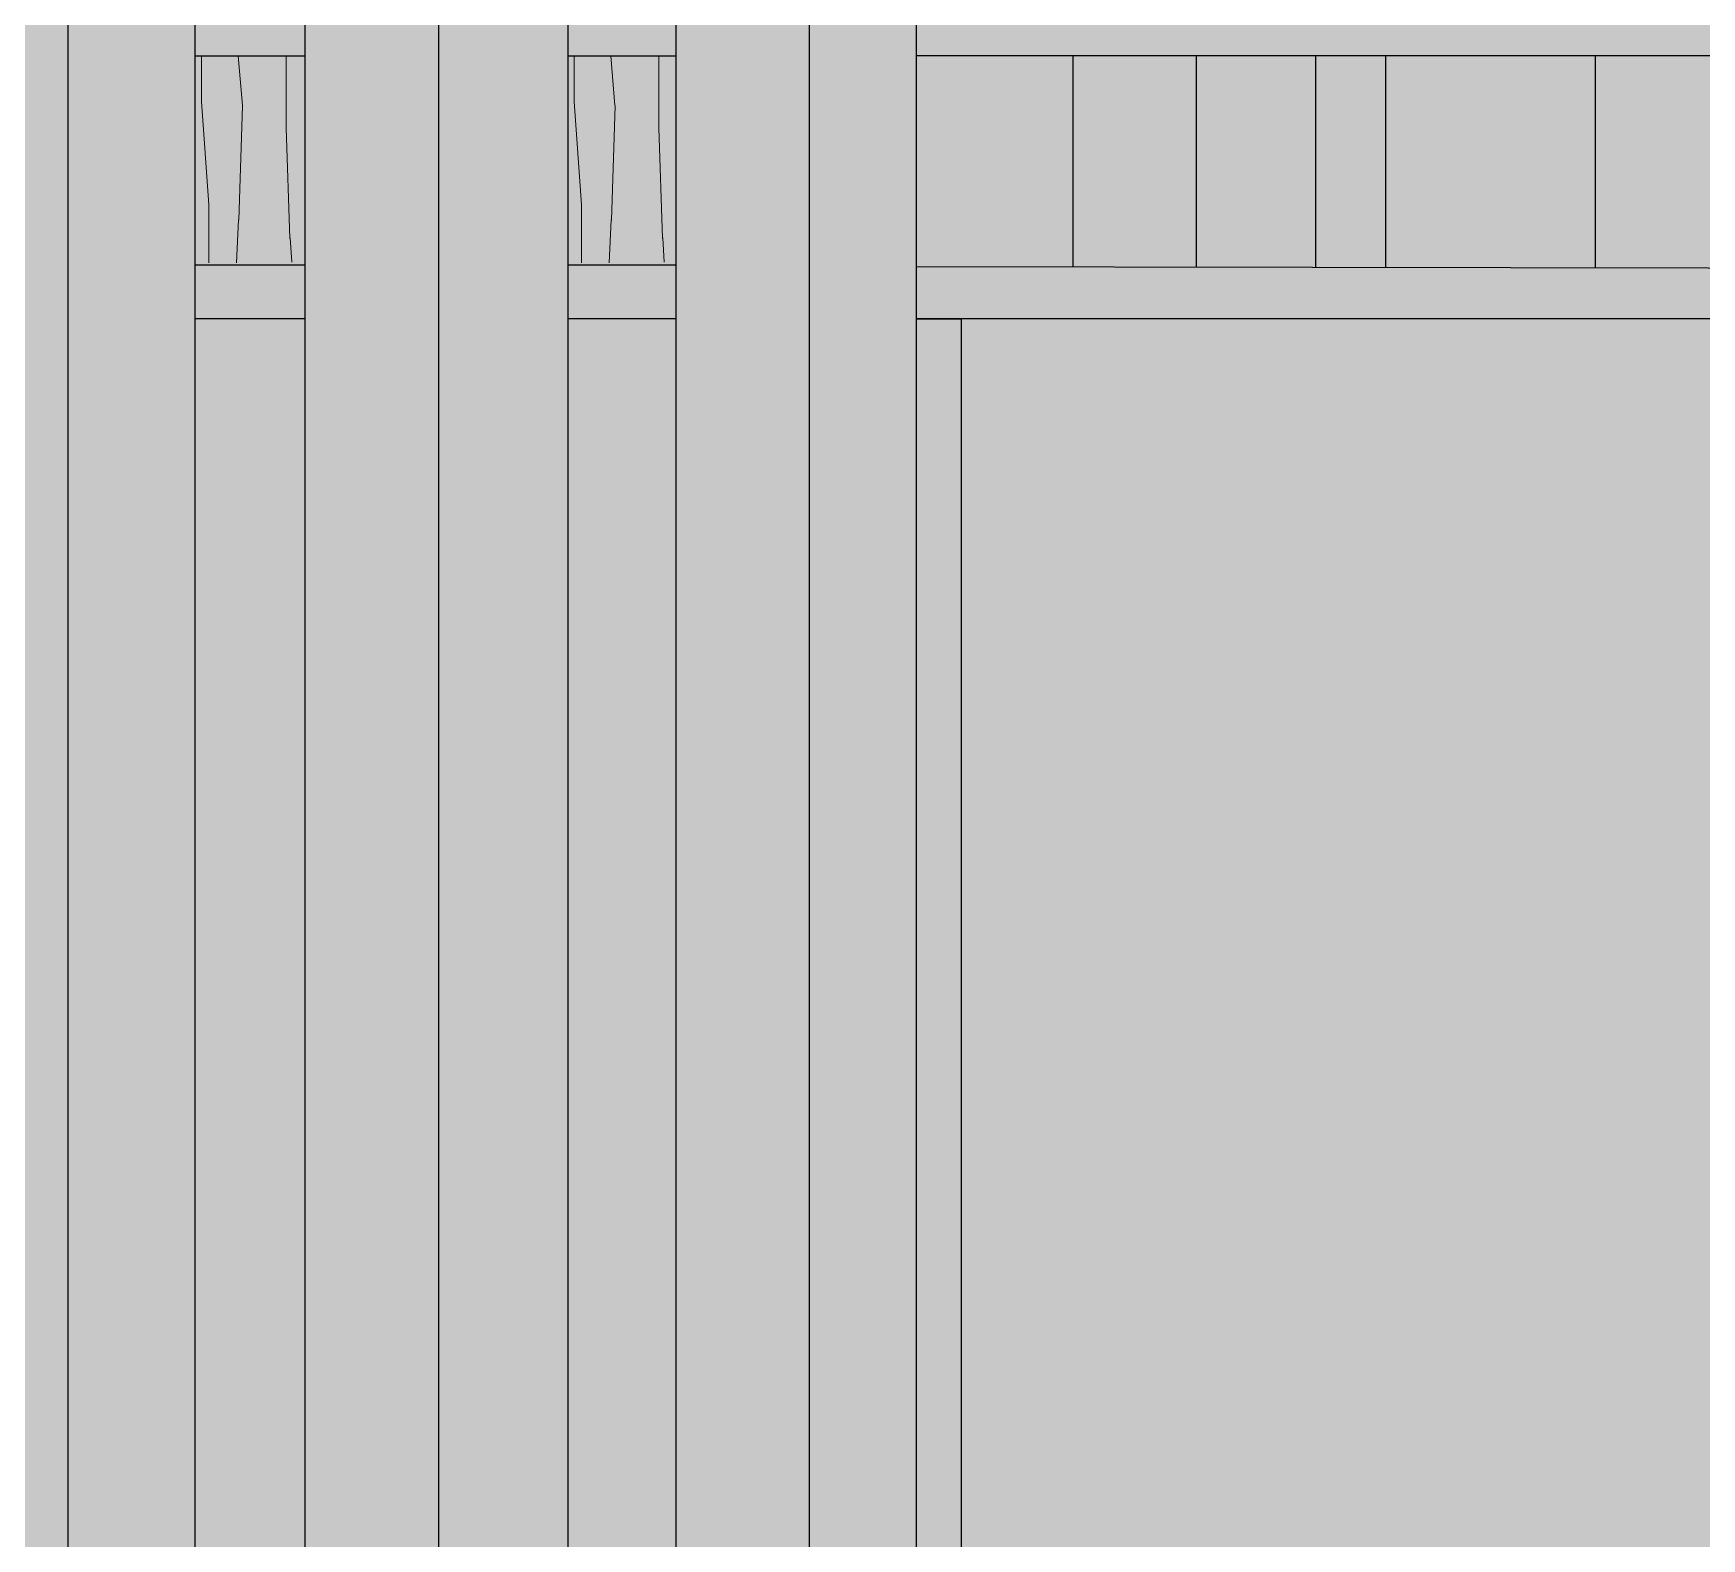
# Model space of a CAD drawing. Header units: metres. Extents: x 2773 to 296211, y -82189 to 61223.
# Drawn here: x 37252 to 39487, y 36316 to 38332 of the extents above; entities that cross this region are included whole.
import ezdxf

# ---------------------------------------------------------------- set-up
doc = ezdxf.new("R2010")
doc.units = ezdxf.units.M
doc.header["$LTSCALE"] = 0.5
for name, color, linetype in [('KON_025', 1, 'Continuous'), ('KON_050', 5, 'Continuous'), ('KON_MASS', 1, 'Continuous'), ('KON_SCHRAFF', 1, 'Continuous')]:
    doc.layers.add(name, color=color, linetype=linetype)

msp = doc.modelspace()

# ---------------------------------------------------------------- hatches: boundary and pattern name
at = {"layer": 'KON_025', "true_color": 0xc7c8ca, "transparency": 33554687}
h = msp.add_hatch(color=9, dxfattribs=at)
h.dxf.hatch_style = 1
h.paths.add_polyline_path([(37114.43, 34635.82), (37298.67, 34635.82), (37298.67, 42768.5), (37114.43, 42794.64)])
h.paths.add_polyline_path([(37795.41, 42698.05), (37616.54, 42723.42), (37616.54, 34635.82), (37795.41, 34635.82)])
h.paths.add_polyline_path([(38292.15, 42627.59), (38113.28, 42652.96), (38113.28, 34635.82), (38292.15, 34635.82)])
at = {"layer": 'KON_025', "true_color": 0x939598, "transparency": 33554687}
h = msp.add_hatch(color=252, dxfattribs=at)
h.dxf.hatch_style = 1
h.paths.add_polyline_path([(37468.9, 42744.36), (37298.67, 42768.5), (37298.67, 34635.82), (37468.9, 34635.82)])
h.paths.add_polyline_path([(37968.61, 42673.48), (37795.41, 42698.05), (37795.41, 34635.82), (37968.61, 34635.82)])
h.paths.add_polyline_path([(38292.15, 34635.82), (38435.35, 34635.82), (38435.35, 42607.28), (38292.15, 42627.59)])
at = {"layer": 'KON_025', "true_color": 0x636466, "transparency": 33554582}
h = msp.add_hatch(color=251, dxfattribs=at)
h.dxf.hatch_style = 1
h.paths.add_polyline_path([(44210.06, 37949.8), (43001.71, 37949.8), (43001.41, 37771.49), (43925.32, 37771.49), (43925.32, 34696.4), (44204.53, 34695.93)])
h.paths.add_polyline_path([(42941.71, 37949.8), (41941.71, 37949.8), (41941.41, 37771.49), (42941.41, 37771.49)])
h.paths.add_polyline_path([(41881.71, 37949.8), (40198.11, 37949.8), (40198.11, 37771.49), (41881.41, 37771.49)])
h.paths.add_polyline_path([(40138.11, 37949.8), (38495.35, 37949.8), (38495.35, 37771.49), (40137.8, 37771.49)])
h.paths.add_polyline_path([(38113.28, 37949.8), (37968.61, 37949.8), (37968.61, 37771.49), (38113.28, 37771.49)])
h.paths.add_polyline_path([(37616.54, 37949.8), (37468.9, 37949.8), (37468.9, 37771.49), (37616.54, 37771.49)])
h.paths.add_polyline_path([(37054.52, 37949.8), (36093.81, 37949.8), (36093.81, 37771.49), (37054.57, 37771.49)])
at = {"layer": 'KON_SCHRAFF', "true_color": 0x636466}
h = msp.add_hatch(color=251, dxfattribs=at)
h.dxf.hatch_style = 1
h.paths.add_polyline_path([(46848.23, 41353.99), (46788.23, 41362.5), (46788.23, 38362.29), (46848.23, 38362.29)])
h.paths.add_polyline_path([(46848.23, 38362.29), (46788.23, 38362.29), (46662.79, 38362.29), (46662.79, 38302.29), (46848.23, 38302.29)])
h.paths.add_polyline_path([(46310.71, 38362.29), (38435.35, 38362.29), (38435.35, 38302.29), (45813.98, 38302.29), (46166.05, 38302.29), (46310.71, 38302.29)])
h.paths.add_polyline_path([(43666.81, 41805.24), (43606.81, 41813.75), (43606.81, 38362.29), (43666.81, 38362.29)])
h.paths.add_polyline_path([(46310.71, 41490.23), (38435.35, 42607.28), (38435.35, 42547.28), (46310.71, 41430.23)])
h.paths.add_polyline_path([(46848.23, 41413.99), (46662.79, 41440.29), (46662.79, 41380.29), (46832.74, 41356.19), (46848.23, 41353.99)])
h.paths.add_polyline_path([(40840.03, 42206.2), (40774.95, 42215.43), (40774.95, 38362.29), (40840.03, 38362.29)])
h.paths.add_polyline_path([(38495.35, 42538.76), (38435.35, 42547.28), (38435.35, 38362.29), (38495.35, 38362.29)])
h.paths.add_polyline_path([(37616.54, 42723.42), (37468.9, 42744.36), (37468.9, 42684.36), (37616.54, 42663.42)])
h.paths.add_polyline_path([(38113.28, 42652.96), (37968.61, 42673.48), (37968.61, 42613.48), (38113.28, 42592.96)])
h.paths.add_polyline_path([(37114.43, 42734.64), (37054.52, 42743.13), (37054.52, 38362.29), (37114.43, 38362.29)])
h.paths.add_polyline_path([(37114.43, 42794.64), (36033.83, 42947.91), (36033.83, 42887.91), (37114.43, 42734.64)])
h.paths.add_polyline_path([(36093.81, 42879.4), (36033.83, 42887.91), (36033.83, 38362.29), (36093.81, 38362.29)])
h.paths.add_polyline_path([(37114.43, 38362.29), (36093.81, 38362.29), (36033.83, 38362.29), (36033.83, 38302.29), (37114.43, 38302.29)])
h.paths.add_polyline_path([(37616.54, 38362.29), (37468.9, 38362.29), (37468.9, 38302.29), (37616.54, 38302.29)])
h.paths.add_polyline_path([(38113.28, 38362.29), (37968.61, 38362.29), (37968.61, 38302.29), (38113.28, 38302.29)])
at = {"layer": 'KON_SCHRAFF', "true_color": 0x826e59, "transparency": 33554526}
h = msp.add_hatch(color=47, dxfattribs=at)
h.dxf.hatch_style = 1
h.paths.add_polyline_path([(36033.83, 38302.29), (36270.87, 38302.29), (36270.87, 38024.04), (36033.83, 38024.51)])
h.paths.add_polyline_path([(39345.23, 38302.29), (39742.12, 38302.29), (39742.12, 38017.1), (39345.23, 38017.89)])
h.paths.add_polyline_path([(40454.95, 38015.68), (40328.16, 38015.93), (40328.16, 38302.29), (40454.95, 38302.29)])
h.paths.add_polyline_path([(40940.03, 38302.29), (41105.39, 38302.29), (41105.39, 38014.38), (40940.03, 38014.71)])
h.paths.add_polyline_path([(41358.96, 38013.87), (41265.25, 38014.06), (41265.25, 38302.29), (41358.96, 38302.29)])
h.paths.add_polyline_path([(42136.19, 38012.32), (42036.98, 38012.52), (42036.98, 38302.29), (42136.19, 38302.29)])
h.paths.add_polyline_path([(43173.12, 38302.29), (43398.23, 38302.29), (43398.23, 38009.92), (43173.12, 38010.25)])
at = {"layer": 'KON_SCHRAFF', "true_color": 0xb5a392, "transparency": 33554623}
h = msp.add_hatch(color=253, dxfattribs=at)
h.dxf.hatch_style = 1
h.paths.add_polyline_path([(36270.87, 38302.29), (36436.23, 38302.29), (36436.23, 38023.71), (36270.87, 38024.04)])
h.paths.add_polyline_path([(36689.79, 38023.2), (36596.09, 38023.39), (36596.09, 38302.29), (36689.79, 38302.29)])
h.paths.add_polyline_path([(39345.23, 38017.89), (39064.1, 38018.46), (39064.1, 38302.29), (39345.23, 38302.29)])
h.paths.add_polyline_path([(40328.16, 38015.93), (40030.82, 38016.52), (40030.82, 38302.29), (40328.16, 38302.29)])
h.paths.add_polyline_path([(40940.03, 38014.71), (40703, 38015.18), (40703, 38302.29), (40940.03, 38302.29)])
h.paths.add_polyline_path([(41105.39, 38014.38), (41105.39, 38302.29), (41265.25, 38302.29), (41265.25, 38014.06)])
h.paths.add_polyline_path([(42561.25, 38011.47), (42263.9, 38012.06), (42263.9, 38302.29), (42561.25, 38302.29)])
h.paths.add_polyline_path([(38435.35, 38302.29), (38435.35, 38019.71), (38645.17, 38019.29), (38645.17, 38302.29)])
at = {"layer": 'KON_SCHRAFF', "true_color": 0x826e59, "transparency": 33554572}
h = msp.add_hatch(color=47, dxfattribs=at)
h.dxf.hatch_style = 1
h.paths.add_polyline_path([(38810.54, 38302.29), (38970.4, 38302.29), (38970.4, 38018.64), (38810.54, 38018.96)])
h.paths.add_polyline_path([(39742.12, 38302.29), (39841.33, 38302.29), (39841.33, 38016.9), (39742.12, 38017.1)])
h.paths.add_polyline_path([(42136.19, 38302.29), (42263.9, 38302.29), (42263.9, 38012.06), (42136.19, 38012.32)])
h.paths.add_polyline_path([(41640.09, 38013.31), (41358.96, 38013.87), (41358.96, 38302.29), (41640.09, 38302.29)])
h.paths.add_polyline_path([(45813.98, 38302.29), (45813.97, 38004.97), (45813.98, 38004.97)])
h.paths.add_polyline_path([(37114.43, 38022.35), (37114.43, 38302.29), (36970.93, 38302.29), (36970.93, 38022.64)])
at = {"layer": 'KON_SCHRAFF', "lineweight": 5, "true_color": 0xa48f7a, "transparency": 33554488}
h = msp.add_hatch(dxfattribs=at)
h.set_pattern_fill('WOOD5', color=252, scale=493.893949, angle=270, pattern_type=2)
h.set_pattern_definition([(259.6952, (93042.61, -30334.58), (-493.891418, -2963.364166), [55.2188, -5466.683]), (270, (93032.73, -30388.9), (493.894, -493.894), [54.3283, -439.5656]), (288.4349, (93032.73, -30443.24), (493.89316, -987.7881), [46.8547, -1514.9747]), (82.875, (93047.55, -30487.687), (-493.8931, -3457.257827), [39.8192, -3942.0812]), (84.8056, (93052.486, -30448.175), (-493.89159, -4938.939816), [54.5526, -5400.6844]), (104.0362, (93057.42, -30393.85), (-493.89299, 1481.68212), [61.0912, -1975.2854]), (279.4623, (93042.61, -30374.09), (493.89303, -2469.470125), [30.0426, -2974.1973]), (263.6598, (93047.547, -30403.725), (493.89473, 3951.151293), [44.724, -4427.6758]), (95.7106, (93042.61, -30448.175), (-493.894598, 4445.045252), [49.6358, -4913.937]), (78.6901, (93037.67, -30398.79), (-493.89278, -1975.57617), [25.1837, -2493.191]), (264.8056, (93037.67, -30290.13), (493.89159, 4938.939816), [54.5526, -5400.6844]), (258.6901, (93032.73, -30344.46), (493.89278, 1975.57617), [50.3673, -2468.0073]), (270, (93022.85, -30393.85), (493.894, -493.894), [59.2673, -434.6267]), (290.556, (93022.85, -30453.114), (987.78592, -2469.470654), [42.1983, -4177.6336]), (273.8141, (93037.67, -30492.626), (493.896973, -6914.514954), [74.2486, -7350.6054]), (264.8056, (93042.61, -30566.71), (493.89159, 4938.939816), [54.5526, -5400.6844]), (270, (93037.67, -30621.04), (493.894, -493.894), [54.3283, -439.5656]), (275.1944, (93037.67, -30181.473), (493.89159, -4938.939816), [54.5526, -5400.6844]), (264.8056, (93042.61, -30235.8), (493.89159, 4938.939816), [54.5526, -5400.6844]), (270, (93047.55, -30181.47), (493.894, -493.894), [29.6336, -464.2603]), (275.1944, (93047.547, -30211.106), (493.89159, -4938.939816), [54.5526, -5400.6844]), (270, (93052.5, -30265.43), (493.894, -493.894), [49.3894, -444.5046]), (280.3048, (93052.486, -30314.824), (-493.891418, 2963.364166), [55.2188, -5466.683]), (275.1944, (93062.364, -30369.152), (493.89159, -4938.939816), [54.5526, -5400.6844]), (264.8056, (93067.303, -30423.48), (493.89159, 4938.939816), [54.5526, -5400.6844]), (264.8056, (93062.364, -30477.81), (493.89159, 4938.939816), [54.5526, -5400.6844]), (261.8699, (93057.425, -30532.14), (493.89363, 2963.36358), [69.847, -3422.5102]), (270, (93047.55, -30601.3), (493.894, -493.894), [74.084, -419.8099]), (257.4712, (92751.21, -30581.527), (-493.893752, -2469.4699), [45.5346, -4507.9424]), (264.2894, (92741.333, -30625.977), (493.894598, 4445.045252), [49.6358, -4913.937]), (278.1301, (92751.21, -30581.53), (493.89363, -2963.36358), [34.9237, -3457.434]), (279.4623, (92756.15, -30616.1), (493.89303, -2469.470125), [60.0847, -2944.1547]), (270, (92766.03, -30181.47), (493.894, -493.894), [59.2673, -434.6267]), (260.5377, (92766.03, -30240.74), (493.89303, 2469.470125), [30.0426, -2974.1973]), (111.8014, (92761.09, -30270.37), (493.8939, -1481.68198), [26.5972, -2633.1032]), (102.9946, (92751.21, -30245.68), (987.7867, -4445.045916), [65.8938, -6523.4733]), (262.875, (92751.21, -30635.855), (493.8931, 3457.257827), [39.8192, -3942.0812]), (277.125, (92751.21, -30635.855), (493.8931, -3457.257827), [39.8192, -3942.0812]), (270, (92756.15, -30181.47), (493.894, -493.894), [39.5115, -454.3824]), (104.0362, (92756.15, -30220.98), (-493.89299, 1481.68212), [40.7275, -1995.6496]), (266.6335, (92770.967, -30290.13), (493.899363, 7902.302841), [84.1072, -8326.604]), (267.7094, (92766.028, -30374.091), (493.891851, 11853.4548283), [123.5723, -12233.6504]), (273.1798, (92761.089, -30497.565), (493.889524, -8396.197373), [89.0382, -8814.7619]), (279.4623, (92766.03, -30586.466), (493.89303, -2469.470125), [90.1272, -2914.1126]), (280.3048, (92721.577, -30181.473), (-493.891418, 2963.364166), [55.2188, -5466.683]), (285.9454, (92731.455, -30235.8), (-493.893894, 1975.575857), [71.912, -3523.6903]), (270, (92751.2, -30304.95), (493.894, -493.894), [64.2062, -429.6877]), (261.8699, (92751.21, -30369.15), (493.89363, 2963.36358), [69.847, -3422.5102]), (273.5763, (92741.333, -30438.297), (493.889364, -7408.409551), [79.177, -7838.545]), (261.2538, (92746.27, -30517.32), (-493.896021, -3457.257312), [64.9614, -6431.199]), (255.9638, (92736.39, -30581.53), (493.89299, 1481.68212), [61.0912, -1975.2854]), (270, (92721.6, -30640.8), (493.894, -493.894), [34.5726, -459.3214]), (84.8056, (92770.967, -30290.13), (-493.89159, -4938.939816), [109.1046, -5346.1323]), (265.2364, (92800.6, -30181.473), (493.889767, 5432.833901), [118.9455, -5828.3254]), (270, (92790.7, -30300), (493.894, -493.894), [113.5956, -380.2983]), (274.0856, (92790.722, -30413.603), (493.892038, -6420.621404), [138.6425, -6793.489]), (270, (92800.6, -30551.9), (493.894, -493.894), [123.4735, -370.4205]), (277.125, (92696.88, -30181.47), (493.8931, -3457.257827), [119.4571, -3862.4433]), (276.3402, (92711.7, -30300.007), (493.89473, -3951.151293), [89.4481, -4382.9517]), (267.5104, (92721.577, -30388.908), (493.902772, 10865.6666105), [113.7028, -11256.5899]), (263.4802, (92716.638, -30502.504), (1481.681611, 12841.2425583), [173.988, -17224.824]), (273.0128, (93017.913, -30181.473), (493.895976, -8890.091079), [93.9697, -9303.0037]), (261.8699, (93022.85, -30275.31), (493.89363, 2963.36358), [104.7707, -3387.587]), (267.6141, (93008.036, -30379.03), (493.885439, 11359.5610747), [118.6373, -11745.1023]), (280.6197, (93003.097, -30497.565), (-987.791889, 5432.832646), [80.4, -7959.6107]), (270, (93017.9, -30576.6), (493.894, -493.894), [98.7788, -395.1152]), (266.8202, (93077.18, -30181.473), (493.889524, 8396.197373), [89.0382, -8814.762]), (276.009, (93072.242, -30270.373), (-493.8936114, 4938.939362), [94.3584, -9341.472]), (276.7098, (93082.12, -30364.213), (-493.8909265, 4445.046029), [84.5408, -8369.5614]), (264.2894, (93092, -30448.175), (493.894598, 4445.045252), [99.2717, -4864.3012]), (257.9052, (93082.12, -30546.954), (987.791223, 4445.044846), [70.7147, -7000.7704]), (279.4623, (93067.3, -30616.1), (493.89303, -2469.470125), [60.0847, -2944.1547]), (273.8141, (92983.34, -30181.473), (493.896973, -6914.514954), [74.2486, -7350.6054]), (257.1957, (92988.28, -30255.557), (1481.6854943, 6420.6202674), [111.4274, -11031.3278]), (270, (92963.6, -30364.2), (493.894, -493.894), [123.4735, -370.4205]), (275.4403, (92963.585, -30487.687), (-493.8906746, 5432.833588), [104.187, -10314.5173]), (276.7098, (92973.463, -30591.405), (-493.8909265, 4445.0460295), [84.5408, -8369.5614]), (270, (93111.75, -30181.47), (493.894, -493.894), [83.962, -409.932]), (278.1301, (93111.75, -30265.435), (493.89363, -2963.36358), [139.6944, -3352.6632]), (267.6141, (93131.51, -30403.725), (493.885439, 11359.5610747), [118.6373, -11745.1023]), (264.4725, (93126.57, -30522.26), (-987.7806761, -10371.773768), [153.8223, -15228.4173]), (276.8428, (92662.31, -30181.473), (-987.791847, 8396.1968115), [124.3595, -12311.5725]), (270, (92677.13, -30304.95), (493.894, -493.894), [138.2903, -355.6036]), (266.3478, (92677.127, -30443.236), (987.7816239, 15310.7128695), [232.6023, -23027.6527]), (270, (92835.17, -30181.47), (493.894, -493.894), [118.5345, -375.3594]), (274.7636, (92835.173, -30300.007), (493.889767, -5432.833901), [118.9455, -5828.3254]), (268.1524, (92845.05, -30418.542), (493.891153, 14816.818685), [153.1866, -15165.4898]), (267.2737, (92840.112, -30571.649), (493.891982, 9877.879116), [103.8353, -10279.6903]), (264.8056, (92914.196, -30181.473), (493.89159, 4938.939816), [109.1046, -5346.1323]), (270, (92904.3, -30290.13), (493.894, -493.894), [158.046, -335.848]), (271.9092, (92904.318, -30448.175), (493.905921, -14322.9240288), [148.2507, -14676.797]), (273.5763, (92909.257, -30596.343), (493.889364, -7408.409551), [79.1771, -7838.545])])
h.paths.add_polyline_path([(37616.54, 38302.29), (37468.9, 38302.29), (37466.39, 38024.51), (37616.54, 38025.82)])
at = {"layer": 'KON_SCHRAFF', "true_color": 0xa48f7a, "transparency": 33554618}
h = msp.add_hatch(color=252, dxfattribs=at)
h.dxf.hatch_style = 1
h.paths.add_polyline_path([(38810.54, 38018.96), (38645.17, 38019.29), (38645.17, 38302.29), (38810.54, 38302.29)])
h.paths.add_polyline_path([(38970.4, 38302.29), (39064.1, 38302.29), (39064.1, 38018.46), (38970.4, 38018.64)])
h.paths.add_polyline_path([(39841.33, 38302.29), (40030.82, 38302.29), (40030.82, 38016.52), (39841.33, 38016.9)])
h.paths.add_polyline_path([(40703, 38015.18), (40454.95, 38015.68), (40454.95, 38302.29), (40703, 38302.29)])
h.paths.add_polyline_path([(42036.98, 38302.29), (42036.98, 38012.52), (41640.09, 38013.31), (41640.09, 38302.29)])
h.paths.add_polyline_path([(42688.03, 38011.22), (42561.25, 38011.47), (42561.25, 38302.29), (42688.03, 38302.29)])
h.paths.add_polyline_path([(43173.12, 38010.25), (42936.08, 38010.72), (42936.08, 38302.29), (43173.12, 38302.29)])
h.paths.add_polyline_path([(37468.9, 38021.64), (37468.9, 38302.29), (37467.03, 38302.29), (37467.03, 38021.65)])
h = msp.add_hatch(color=252, dxfattribs=at)
h.dxf.hatch_style = 1
h.paths.add_polyline_path([(37468.9, 38022.35), (37616.54, 38022.35), (37616.54, 38302.29), (37468.9, 38302.29)])
h.paths.add_polyline_path([(38113.28, 38302.29), (37968.61, 38302.29), (37968.61, 38022.35), (38113.28, 38022.35)])
h.paths.add_polyline_path([(43498.34, 34635.82), (43398.23, 34635.82), (43398.23, 34634.01), (43398.23, 34336.47), (43498.34, 34336.47)])
at = {"layer": 'KON_SCHRAFF', "lineweight": 5, "true_color": 0xa48f7a, "transparency": 33554488}
h = msp.add_hatch(dxfattribs=at)
h.set_pattern_fill('WOOD5', color=252, scale=493.893949, angle=270, pattern_type=2)
h.set_pattern_definition([(259.6952, (93541.765, -30334.58), (-493.891418, -2963.364166), [55.2188, -5466.683]), (270, (93531.9, -30388.9), (493.894, -493.894), [54.3283, -439.5656]), (288.4349, (93531.89, -30443.24), (493.89316, -987.7881), [46.8547, -1514.9747]), (82.875, (93546.704, -30487.687), (-493.8931, -3457.257827), [39.8192, -3942.0812]), (84.8056, (93551.643, -30448.175), (-493.89159, -4938.939816), [54.5526, -5400.6844]), (104.0362, (93556.58, -30393.85), (-493.89299, 1481.68212), [61.0912, -1975.2854]), (279.4623, (93541.765, -30374.09), (493.89303, -2469.470125), [30.0426, -2974.1973]), (263.6598, (93546.704, -30403.725), (493.89473, 3951.151293), [44.724, -4427.6758]), (95.7106, (93541.765, -30448.175), (-493.894598, 4445.045252), [49.6358, -4913.937]), (78.6901, (93536.83, -30398.79), (-493.89278, -1975.57617), [25.1837, -2493.191]), (264.8056, (93536.826, -30290.13), (493.89159, 4938.939816), [54.5526, -5400.6844]), (258.6901, (93531.89, -30344.46), (493.89278, 1975.57617), [50.3673, -2468.0073]), (270, (93522, -30393.85), (493.894, -493.894), [59.2673, -434.6267]), (290.556, (93522.01, -30453.114), (987.78592, -2469.470654), [42.1983, -4177.6336]), (273.8141, (93536.826, -30492.626), (493.896973, -6914.514954), [74.2486, -7350.6054]), (264.8056, (93541.765, -30566.71), (493.89159, 4938.939816), [54.5526, -5400.6844]), (270, (93536.83, -30621.04), (493.894, -493.894), [54.3283, -439.5656]), (275.1944, (93536.826, -30181.473), (493.89159, -4938.939816), [54.5526, -5400.6844]), (264.8056, (93541.765, -30235.8), (493.89159, 4938.939816), [54.5526, -5400.6844]), (270, (93546.7, -30181.47), (493.894, -493.894), [29.6336, -464.2603]), (275.1944, (93546.704, -30211.106), (493.89159, -4938.939816), [54.5526, -5400.6844]), (270, (93551.64, -30265.43), (493.894, -493.894), [49.3894, -444.5046]), (280.3048, (93551.643, -30314.824), (-493.891418, 2963.364166), [55.2188, -5466.683]), (275.1944, (93561.52, -30369.152), (493.89159, -4938.939816), [54.5526, -5400.6844]), (264.8056, (93566.46, -30423.48), (493.89159, 4938.939816), [54.5526, -5400.6844]), (264.8056, (93561.52, -30477.81), (493.89159, 4938.939816), [54.5526, -5400.6844]), (261.8699, (93556.58, -30532.14), (493.89363, 2963.36358), [69.847, -3422.5102]), (270, (93546.7, -30601.3), (493.894, -493.894), [74.084, -419.8099]), (257.4712, (93250.37, -30581.527), (-493.893752, -2469.4699), [45.5346, -4507.9424]), (264.2894, (93240.49, -30625.977), (493.894598, 4445.045252), [49.6358, -4913.937]), (278.1301, (93250.37, -30581.53), (493.89363, -2963.36358), [34.9237, -3457.434]), (279.4623, (93255.31, -30616.1), (493.89303, -2469.470125), [60.0847, -2944.1547]), (270, (93265.2, -30181.47), (493.894, -493.894), [59.2673, -434.6267]), (260.5377, (93265.184, -30240.74), (493.89303, 2469.470125), [30.0426, -2974.1973]), (111.8014, (93260.245, -30270.37), (493.8939, -1481.68198), [26.5972, -2633.1032]), (102.9946, (93250.367, -30245.68), (987.7867, -4445.045916), [65.8938, -6523.4733]), (262.875, (93250.37, -30635.855), (493.8931, 3457.257827), [39.8192, -3942.0812]), (277.125, (93250.37, -30635.855), (493.8931, -3457.257827), [39.8192, -3942.0812]), (270, (93255.3, -30181.47), (493.894, -493.894), [39.5115, -454.3824]), (104.0362, (93255.31, -30220.98), (-493.89299, 1481.68212), [40.7275, -1995.6496]), (266.6335, (93270.123, -30290.13), (493.899363, 7902.302841), [84.1072, -8326.604]), (267.7094, (93265.184, -30374.091), (493.891851, 11853.4548283), [123.5723, -12233.6504]), (273.1798, (93260.245, -30497.565), (493.889524, -8396.197373), [89.0382, -8814.7619]), (279.4623, (93265.184, -30586.466), (493.89303, -2469.470125), [90.1272, -2914.1126]), (280.3048, (93220.734, -30181.473), (-493.891418, 2963.364166), [55.2188, -5466.683]), (285.9454, (93230.61, -30235.8), (-493.893894, 1975.575857), [71.912, -3523.6903]), (270, (93250.37, -30304.95), (493.894, -493.894), [64.2062, -429.6877]), (261.8699, (93250.37, -30369.15), (493.89363, 2963.36358), [69.847, -3422.5102]), (273.5763, (93240.49, -30438.297), (493.889364, -7408.409551), [79.177, -7838.545]), (261.2538, (93245.43, -30517.32), (-493.896021, -3457.257312), [64.9614, -6431.199]), (255.9638, (93235.55, -30581.53), (493.89299, 1481.68212), [61.0912, -1975.2854]), (270, (93220.73, -30640.8), (493.894, -493.894), [34.5726, -459.3214]), (84.8056, (93270.123, -30290.13), (-493.89159, -4938.939816), [109.1046, -5346.1323]), (265.2364, (93299.757, -30181.473), (493.889767, 5432.833901), [118.9455, -5828.3254]), (270, (93289.9, -30300), (493.894, -493.894), [113.5956, -380.2983]), (274.0856, (93289.88, -30413.603), (493.892038, -6420.621404), [138.6425, -6793.489]), (270, (93299.76, -30551.9), (493.894, -493.894), [123.4735, -370.4205]), (277.125, (93196.04, -30181.47), (493.8931, -3457.257827), [119.4571, -3862.4433]), (276.3402, (93210.856, -30300.007), (493.89473, -3951.151293), [89.4481, -4382.9517]), (267.5104, (93220.734, -30388.908), (493.902772, 10865.6666105), [113.7028, -11256.5899]), (263.4802, (93215.795, -30502.504), (1481.681611, 12841.2425583), [173.988, -17224.824]), (273.0128, (93517.07, -30181.473), (493.895976, -8890.091079), [93.9697, -9303.0037]), (261.8699, (93522.01, -30275.31), (493.89363, 2963.36358), [104.7707, -3387.587]), (267.6141, (93507.192, -30379.03), (493.885439, 11359.5610747), [118.6373, -11745.1023]), (280.6197, (93502.253, -30497.565), (-987.791889, 5432.832646), [80.4, -7959.6107]), (270, (93517.07, -30576.6), (493.894, -493.894), [98.7788, -395.1152]), (266.8202, (93576.337, -30181.473), (493.889524, 8396.197373), [89.0382, -8814.762]), (276.009, (93571.398, -30270.373), (-493.8936114, 4938.939362), [94.3584, -9341.472]), (276.7098, (93581.276, -30364.213), (-493.8909265, 4445.046029), [84.5408, -8369.5614]), (264.2894, (93591.154, -30448.175), (493.894598, 4445.045252), [99.2717, -4864.3012]), (257.9052, (93581.276, -30546.954), (987.791223, 4445.044846), [70.7147, -7000.7704]), (279.4623, (93566.46, -30616.1), (493.89303, -2469.470125), [60.0847, -2944.1547]), (273.8141, (93482.498, -30181.473), (493.896973, -6914.514954), [74.2486, -7350.6054]), (257.1957, (93487.436, -30255.557), (1481.6854943, 6420.6202674), [111.4274, -11031.3278]), (270, (93462.74, -30364.2), (493.894, -493.894), [123.4735, -370.4205]), (275.4403, (93462.742, -30487.687), (-493.8906746, 5432.833588), [104.187, -10314.5173]), (276.7098, (93472.62, -30591.405), (-493.8909265, 4445.0460295), [84.5408, -8369.5614]), (270, (93610.9, -30181.47), (493.894, -493.894), [83.962, -409.932]), (278.1301, (93610.91, -30265.435), (493.89363, -2963.36358), [139.6944, -3352.6632]), (267.6141, (93630.666, -30403.725), (493.885439, 11359.5610747), [118.6373, -11745.1023]), (264.4725, (93625.727, -30522.26), (-987.7806761, -10371.773768), [153.8223, -15228.4173]), (276.8428, (93161.466, -30181.473), (-987.791847, 8396.1968115), [124.3595, -12311.5725]), (270, (93176.3, -30304.95), (493.894, -493.894), [138.2903, -355.6036]), (266.3478, (93176.283, -30443.236), (987.7816239, 15310.7128695), [232.6023, -23027.6527]), (270, (93334.33, -30181.47), (493.894, -493.894), [118.5345, -375.3594]), (274.7636, (93334.33, -30300.007), (493.889767, -5432.833901), [118.9455, -5828.3254]), (268.1524, (93344.207, -30418.542), (493.891153, 14816.818685), [153.1866, -15165.4898]), (267.2737, (93339.268, -30571.649), (493.891982, 9877.879116), [103.8353, -10279.6903]), (264.8056, (93413.352, -30181.473), (493.89159, 4938.939816), [109.1046, -5346.1323]), (270, (93403.47, -30290.13), (493.894, -493.894), [158.046, -335.848]), (271.9092, (93403.474, -30448.175), (493.905921, -14322.9240288), [148.2507, -14676.797]), (273.5763, (93408.413, -30596.343), (493.889364, -7408.409551), [79.1771, -7838.545])])
h.paths.add_polyline_path([(38113.28, 38302.29), (37968.05, 38302.29), (37965.54, 38024.51), (38113.28, 38025.82)])
h = msp.add_hatch(dxfattribs=at)
h.set_pattern_fill('WOOD5', color=252, scale=493.893949, angle=270, pattern_type=2)
h.set_pattern_definition([(259.6952, (94009.063, -30334.58), (-493.891418, -2963.364166), [55.2188, -5466.683]), (270, (93999.2, -30388.9), (493.894, -493.894), [54.3283, -439.5656]), (288.4349, (93999.19, -30443.24), (493.89316, -987.7881), [46.8547, -1514.9747]), (82.875, (94014, -30487.687), (-493.8931, -3457.257827), [39.8192, -3942.0812]), (84.8056, (94018.94, -30448.175), (-493.89159, -4938.939816), [54.5526, -5400.6844]), (104.0362, (94023.88, -30393.85), (-493.89299, 1481.68212), [61.0912, -1975.2854]), (279.4623, (94009.06, -30374.09), (493.89303, -2469.470125), [30.0426, -2974.1973]), (263.6598, (94014, -30403.725), (493.89473, 3951.151293), [44.724, -4427.6758]), (95.7106, (94009.063, -30448.175), (-493.894598, 4445.045252), [49.6358, -4913.937]), (78.6901, (94004.12, -30398.79), (-493.89278, -1975.57617), [25.1837, -2493.191]), (264.8056, (94004.124, -30290.13), (493.89159, 4938.939816), [54.5526, -5400.6844]), (258.6901, (93999.185, -30344.46), (493.89278, 1975.57617), [50.3673, -2468.0073]), (270, (93989.3, -30393.85), (493.894, -493.894), [59.2673, -434.6267]), (290.556, (93989.31, -30453.114), (987.78592, -2469.470654), [42.1983, -4177.6336]), (273.8141, (94004.124, -30492.626), (493.896973, -6914.514954), [74.2486, -7350.6054]), (264.8056, (94009.063, -30566.71), (493.89159, 4938.939816), [54.5526, -5400.6844]), (270, (94004.1, -30621.04), (493.894, -493.894), [54.3283, -439.5656]), (275.1944, (94004.124, -30181.473), (493.89159, -4938.939816), [54.5526, -5400.6844]), (264.8056, (94009.063, -30235.8), (493.89159, 4938.939816), [54.5526, -5400.6844]), (270, (94014, -30181.47), (493.894, -493.894), [29.6336, -464.2603]), (275.1944, (94014, -30211.106), (493.89159, -4938.939816), [54.5526, -5400.6844]), (270, (94018.94, -30265.43), (493.894, -493.894), [49.3894, -444.5046]), (280.3048, (94018.94, -30314.824), (-493.891418, 2963.364166), [55.2188, -5466.683]), (275.1944, (94028.82, -30369.152), (493.89159, -4938.939816), [54.5526, -5400.6844]), (264.8056, (94033.758, -30423.48), (493.89159, 4938.939816), [54.5526, -5400.6844]), (264.8056, (94028.82, -30477.81), (493.89159, 4938.939816), [54.5526, -5400.6844]), (261.8699, (94023.88, -30532.14), (493.89363, 2963.36358), [69.847, -3422.5102]), (270, (94014, -30601.3), (493.894, -493.894), [74.084, -419.8099]), (257.4712, (93717.666, -30581.527), (-493.893752, -2469.4699), [45.5346, -4507.9424]), (264.2894, (93707.79, -30625.977), (493.894598, 4445.045252), [49.6358, -4913.937]), (278.1301, (93717.666, -30581.53), (493.89363, -2963.36358), [34.9237, -3457.434]), (279.4623, (93722.604, -30616.1), (493.89303, -2469.470125), [60.0847, -2944.1547]), (270, (93732.5, -30181.47), (493.894, -493.894), [59.2673, -434.6267]), (260.5377, (93732.48, -30240.74), (493.89303, 2469.470125), [30.0426, -2974.1973]), (111.8014, (93727.54, -30270.37), (493.8939, -1481.68198), [26.5972, -2633.1032]), (102.9946, (93717.666, -30245.68), (987.7867, -4445.045916), [65.8938, -6523.4733]), (262.875, (93717.666, -30635.855), (493.8931, 3457.257827), [39.8192, -3942.0812]), (277.125, (93717.666, -30635.855), (493.8931, -3457.257827), [39.8192, -3942.0812]), (270, (93722.6, -30181.47), (493.894, -493.894), [39.5115, -454.3824]), (104.0362, (93722.6, -30220.98), (-493.89299, 1481.68212), [40.7275, -1995.6496]), (266.6335, (93737.42, -30290.13), (493.899363, 7902.302841), [84.1072, -8326.604]), (267.7094, (93732.482, -30374.091), (493.891851, 11853.4548283), [123.5723, -12233.6504]), (273.1798, (93727.543, -30497.565), (493.889524, -8396.197373), [89.0382, -8814.7619]), (279.4623, (93732.48, -30586.466), (493.89303, -2469.470125), [90.1272, -2914.1126]), (280.3048, (93688.03, -30181.473), (-493.891418, 2963.364166), [55.2188, -5466.683]), (285.9454, (93697.91, -30235.8), (-493.893894, 1975.575857), [71.912, -3523.6903]), (270, (93717.67, -30304.95), (493.894, -493.894), [64.2062, -429.6877]), (261.8699, (93717.666, -30369.15), (493.89363, 2963.36358), [69.847, -3422.5102]), (273.5763, (93707.788, -30438.297), (493.889364, -7408.409551), [79.177, -7838.545]), (261.2538, (93712.727, -30517.32), (-493.896021, -3457.257312), [64.9614, -6431.199]), (255.9638, (93702.85, -30581.53), (493.89299, 1481.68212), [61.0912, -1975.2854]), (270, (93688.03, -30640.8), (493.894, -493.894), [34.5726, -459.3214]), (84.8056, (93737.42, -30290.13), (-493.89159, -4938.939816), [109.1046, -5346.1323]), (265.2364, (93767.055, -30181.473), (493.889767, 5432.833901), [118.9455, -5828.3254]), (270, (93757.2, -30300), (493.894, -493.894), [113.5956, -380.2983]), (274.0856, (93757.177, -30413.603), (493.892038, -6420.621404), [138.6425, -6793.489]), (270, (93767.05, -30551.9), (493.894, -493.894), [123.4735, -370.4205]), (277.125, (93663.34, -30181.47), (493.8931, -3457.257827), [119.4571, -3862.4433]), (276.3402, (93678.154, -30300.007), (493.89473, -3951.151293), [89.4481, -4382.9517]), (267.5104, (93688.032, -30388.908), (493.902772, 10865.6666105), [113.7028, -11256.5899]), (263.4802, (93683.093, -30502.504), (1481.681611, 12841.2425583), [173.988, -17224.824]), (273.0128, (93984.368, -30181.473), (493.895976, -8890.091079), [93.9697, -9303.0037]), (261.8699, (93989.31, -30275.31), (493.89363, 2963.36358), [104.7707, -3387.587]), (267.6141, (93974.49, -30379.03), (493.885439, 11359.5610747), [118.6373, -11745.1023]), (280.6197, (93969.55, -30497.565), (-987.791889, 5432.832646), [80.4, -7959.6107]), (270, (93984.37, -30576.6), (493.894, -493.894), [98.7788, -395.1152]), (266.8202, (94043.636, -30181.473), (493.889524, 8396.197373), [89.0382, -8814.762]), (276.009, (94038.697, -30270.373), (-493.8936114, 4938.939362), [94.3584, -9341.472]), (276.7098, (94048.574, -30364.213), (-493.8909265, 4445.046029), [84.5408, -8369.5614]), (264.2894, (94058.45, -30448.175), (493.894598, 4445.045252), [99.2717, -4864.3012]), (257.9052, (94048.574, -30546.954), (987.791223, 4445.044846), [70.7147, -7000.7704]), (279.4623, (94033.76, -30616.1), (493.89303, -2469.470125), [60.0847, -2944.1547]), (273.8141, (93949.796, -30181.473), (493.896973, -6914.514954), [74.2486, -7350.6054]), (257.1957, (93954.735, -30255.557), (1481.6854943, 6420.6202674), [111.4274, -11031.3278]), (270, (93930.04, -30364.2), (493.894, -493.894), [123.4735, -370.4205]), (275.4403, (93930.04, -30487.687), (-493.8906746, 5432.833588), [104.187, -10314.5173]), (276.7098, (93939.918, -30591.405), (-493.8909265, 4445.0460295), [84.5408, -8369.5614]), (270, (94078.2, -30181.47), (493.894, -493.894), [83.962, -409.932]), (278.1301, (94078.21, -30265.435), (493.89363, -2963.36358), [139.6944, -3352.6632]), (267.6141, (94097.964, -30403.725), (493.885439, 11359.5610747), [118.6373, -11745.1023]), (264.4725, (94093.025, -30522.26), (-987.7806761, -10371.773768), [153.8223, -15228.4173]), (276.8428, (93628.765, -30181.473), (-987.791847, 8396.1968115), [124.3595, -12311.5725]), (270, (93643.6, -30304.95), (493.894, -493.894), [138.2903, -355.6036]), (266.3478, (93643.581, -30443.236), (987.7816239, 15310.7128695), [232.6023, -23027.6527]), (270, (93801.63, -30181.47), (493.894, -493.894), [118.5345, -375.3594]), (274.7636, (93801.628, -30300.007), (493.889767, -5432.833901), [118.9455, -5828.3254]), (268.1524, (93811.505, -30418.542), (493.891153, 14816.818685), [153.1866, -15165.4898]), (267.2737, (93806.566, -30571.649), (493.891982, 9877.879116), [103.8353, -10279.6903]), (264.8056, (93880.65, -30181.473), (493.89159, 4938.939816), [109.1046, -5346.1323]), (270, (93870.77, -30290.13), (493.894, -493.894), [158.046, -335.848]), (271.9092, (93870.773, -30448.175), (493.905921, -14322.9240288), [148.2507, -14676.797]), (273.5763, (93875.712, -30596.343), (493.889364, -7408.409551), [79.1771, -7838.545])])
h.paths.add_polyline_path([(46310.71, 38302.29), (38435.35, 38302.29), (38432.84, 38024.51), (46310.71, 38025.82)])
at = {"layer": 'KON_SCHRAFF', "true_color": 0x636466}
h = msp.add_hatch(color=251, dxfattribs=at)
h.dxf.hatch_style = 1
h.paths.add_polyline_path([(44270.06, 38009.8), (38435.35, 38019.71), (38435.35, 37949.8), (38495.35, 37949.8), (44270.06, 37949.8)])
h.paths.add_polyline_path([(40198.11, 37949.8), (40138.11, 37949.8), (40132.58, 34699.89), (40198.11, 34699.89)])
h.paths.add_polyline_path([(41941.71, 37949.8), (41881.71, 37949.8), (41879.75, 36795.92), (41939.75, 36795.82)])
h.paths.add_polyline_path([(43001.71, 37949.8), (42941.71, 37949.8), (42939.75, 36795.81), (42999.75, 36795.71)])
h.paths.add_polyline_path([(44270.06, 37949.8), (44210.06, 37949.8), (44204.53, 34695.93), (44270.06, 34695.82)])
h.paths.add_polyline_path([(44270.06, 34695.82), (44204.53, 34695.93), (42996.19, 34697.98), (42996.08, 34635.82), (44270.06, 34635.82)])
h.paths.add_polyline_path([(41876.19, 34699.89), (40198.11, 34699.89), (40198.11, 34695.82), (40132.58, 34695.93), (40132.58, 34699.89), (38435.35, 34699.89), (38435.35, 34635.82), (41876.08, 34635.82)])
h.paths.add_polyline_path([(38495.35, 37949.8), (38435.35, 37949.8), (38435.35, 34699.89), (38495.35, 34699.89)])
h.paths.add_polyline_path([(38113.28, 34703.13), (37968.61, 34703.13), (37968.61, 34635.82), (38113.28, 34635.82)])
h.paths.add_polyline_path([(37616.54, 34699.89), (37468.9, 34699.89), (37468.9, 34635.82), (37616.54, 34635.82)])
h.paths.add_polyline_path([(37114.43, 34699.89), (37055.39, 34699.89), (36033.83, 34699.89), (36033.83, 34635.82), (37114.43, 34635.82)])
h.paths.add_polyline_path([(37114.43, 37949.8), (37054.52, 37949.8), (37055.39, 34699.89), (37114.43, 34699.89)])
h.paths.add_polyline_path([(36093.81, 37949.8), (36033.83, 37949.8), (36033.83, 34699.89), (36093.81, 34699.89)])
h.paths.add_polyline_path([(37114.43, 38022.35), (36033.83, 38024.51), (36033.83, 37949.8), (36093.81, 37951.39), (36093.81, 37949.8), (37114.43, 37949.8)])
h.paths.add_polyline_path([(37616.54, 38022.35), (37468.9, 38022.35), (37468.9, 37949.8), (37616.54, 37949.8)])
h.paths.add_polyline_path([(38113.28, 38022.35), (37968.61, 38022.35), (37968.61, 37949.8), (38113.28, 37949.8)])
h.paths.add_polyline_path([(46310.71, 38003.98), (46166.05, 38004.27), (45981.77, 38004.27), (45981.77, 37942.9), (46041.77, 37942.9), (46310.71, 37942.9)])
h.paths.add_polyline_path([(46041.77, 37942.9), (45981.77, 37942.9), (45981.77, 34695.81), (46041.77, 34695.81)])
h.paths.add_polyline_path([(46848.23, 38002.9), (46662.79, 38003.27), (46662.79, 37942.9), (46848.23, 37942.9)])
h.paths.add_polyline_path([(46848.23, 37942.9), (46788.23, 37942.9), (46788.23, 34695.81), (46848.23, 34695.81), (46848.23, 34695.82)])
h.paths.add_polyline_path([(46310.71, 34695.81), (45981.85, 34695.81), (45981.77, 34635.81), (46310.71, 34635.35)])
at = {"layer": 'KON_SCHRAFF'}
h = msp.add_hatch(color=256, dxfattribs=at)
h.dxf.hatch_style = 1
h.set_gradient(color1=(199, 200, 202), rotation=45, name='CYLINDER')
h.paths.add_polyline_path([(36093.81, 34699.89), (37055.39, 34699.89), (37054.52, 37949.8), (36093.81, 37949.8)])
h.paths.add_polyline_path([(37468.9, 34699.89), (37616.54, 34699.89), (37616.54, 37949.8), (37468.9, 37949.8)])
h.paths.add_polyline_path([(38113.28, 37949.8), (37968.61, 37949.8), (37968.61, 34703.13), (38113.28, 34703.13)])
h.paths.add_polyline_path([(38495.35, 34699.89), (40132.58, 34699.89), (40138.11, 37949.8), (38495.35, 37949.8)])
h.paths.add_polyline_path([(41881.71, 37949.8), (40198.11, 37949.8), (40198.11, 34699.89), (41876.19, 34699.89)])
h.paths.add_polyline_path([(42941.71, 37949.8), (41941.71, 37949.8), (41939.75, 36795.82), (42939.75, 36795.81)])
h.paths.add_polyline_path([(42996.19, 34697.98), (44204.53, 34695.93), (44210.06, 37949.8), (43001.71, 37949.8)])
h.paths.add_polyline_path([(46310.71, 37942.9), (46041.77, 37942.9), (46041.77, 34695.81), (46310.71, 34695.81)])
h.paths.add_polyline_path([(46788.23, 37942.9), (46662.79, 37942.9), (46662.79, 34695.81), (46788.23, 34695.81)])
h.paths.add_polyline_path([(42939.65, 36735.82), (41937.95, 35734.12), (42936.08, 34635.82)])
h.paths.add_polyline_path([(42939.65, 36735.82), (41939.65, 36735.82), (41937.95, 35734.12)], flags=17)
h.paths.add_polyline_path([(41937.95, 35734.12), (41936.08, 34635.82), (42936.08, 34635.82)])

# ---------------------------------------------------------------- linework, layer by layer
at = {"layer": 'KON_050'}
for points in [[(37298.67, 34635.82), (37298.67, 42768.5)], [(37468.9, 34635.82), (37468.9, 42744.36)], [(37616.54, 34635.82), (37616.54, 42723.42)], [(37795.41, 34635.82), (37795.41, 42698.05)], [(37968.61, 34635.82), (37968.61, 42673.48)], [(38113.28, 34635.82), (38113.28, 42652.96)], [(38292.15, 34635.82), (38292.15, 42627.59)], [(38435.35, 34635.82), (38435.35, 42607.28)], [(37468.9, 38302.29), (37616.54, 38302.29)], [(37968.61, 38302.29), (38113.28, 38302.29)], [(45813.98, 38302.29), (38435.35, 38302.29)], [(37468.34, 38022.35), (37615.98, 38022.35)], [(37968.05, 38022.35), (38113.28, 38022.35)], [(44270.06, 38009.8), (38435.35, 38019.71)]]:
    msp.add_lwpolyline(points, dxfattribs=at)
at = {"layer": 'KON_MASS'}
for points in [[(38645.17, 38019.29), (38645.17, 38302.29)], [(38810.54, 38018.96), (38810.54, 38302.29)], [(38970.4, 38018.64), (38970.4, 38302.29)], [(39064.1, 38018.46), (39064.1, 38302.29)], [(39345.23, 38017.89), (39345.23, 38302.29)]]:
    msp.add_lwpolyline(points, dxfattribs=at)
at = {"layer": 'KON_SCHRAFF'}
for points in [[(44270.06, 38009.8), (44270.06, 37949.8), (38435.35, 37949.8)], [(37615.98, 37949.8), (37468.9, 37949.8)], [(38113.28, 37949.8), (37968.61, 37949.8)], [(38435.35, 37949.8), (38495.35, 37949.8), (38495.35, 34699.89)]]:
    msp.add_lwpolyline(points, dxfattribs=at)

doc.saveas('drawing.dxf')
